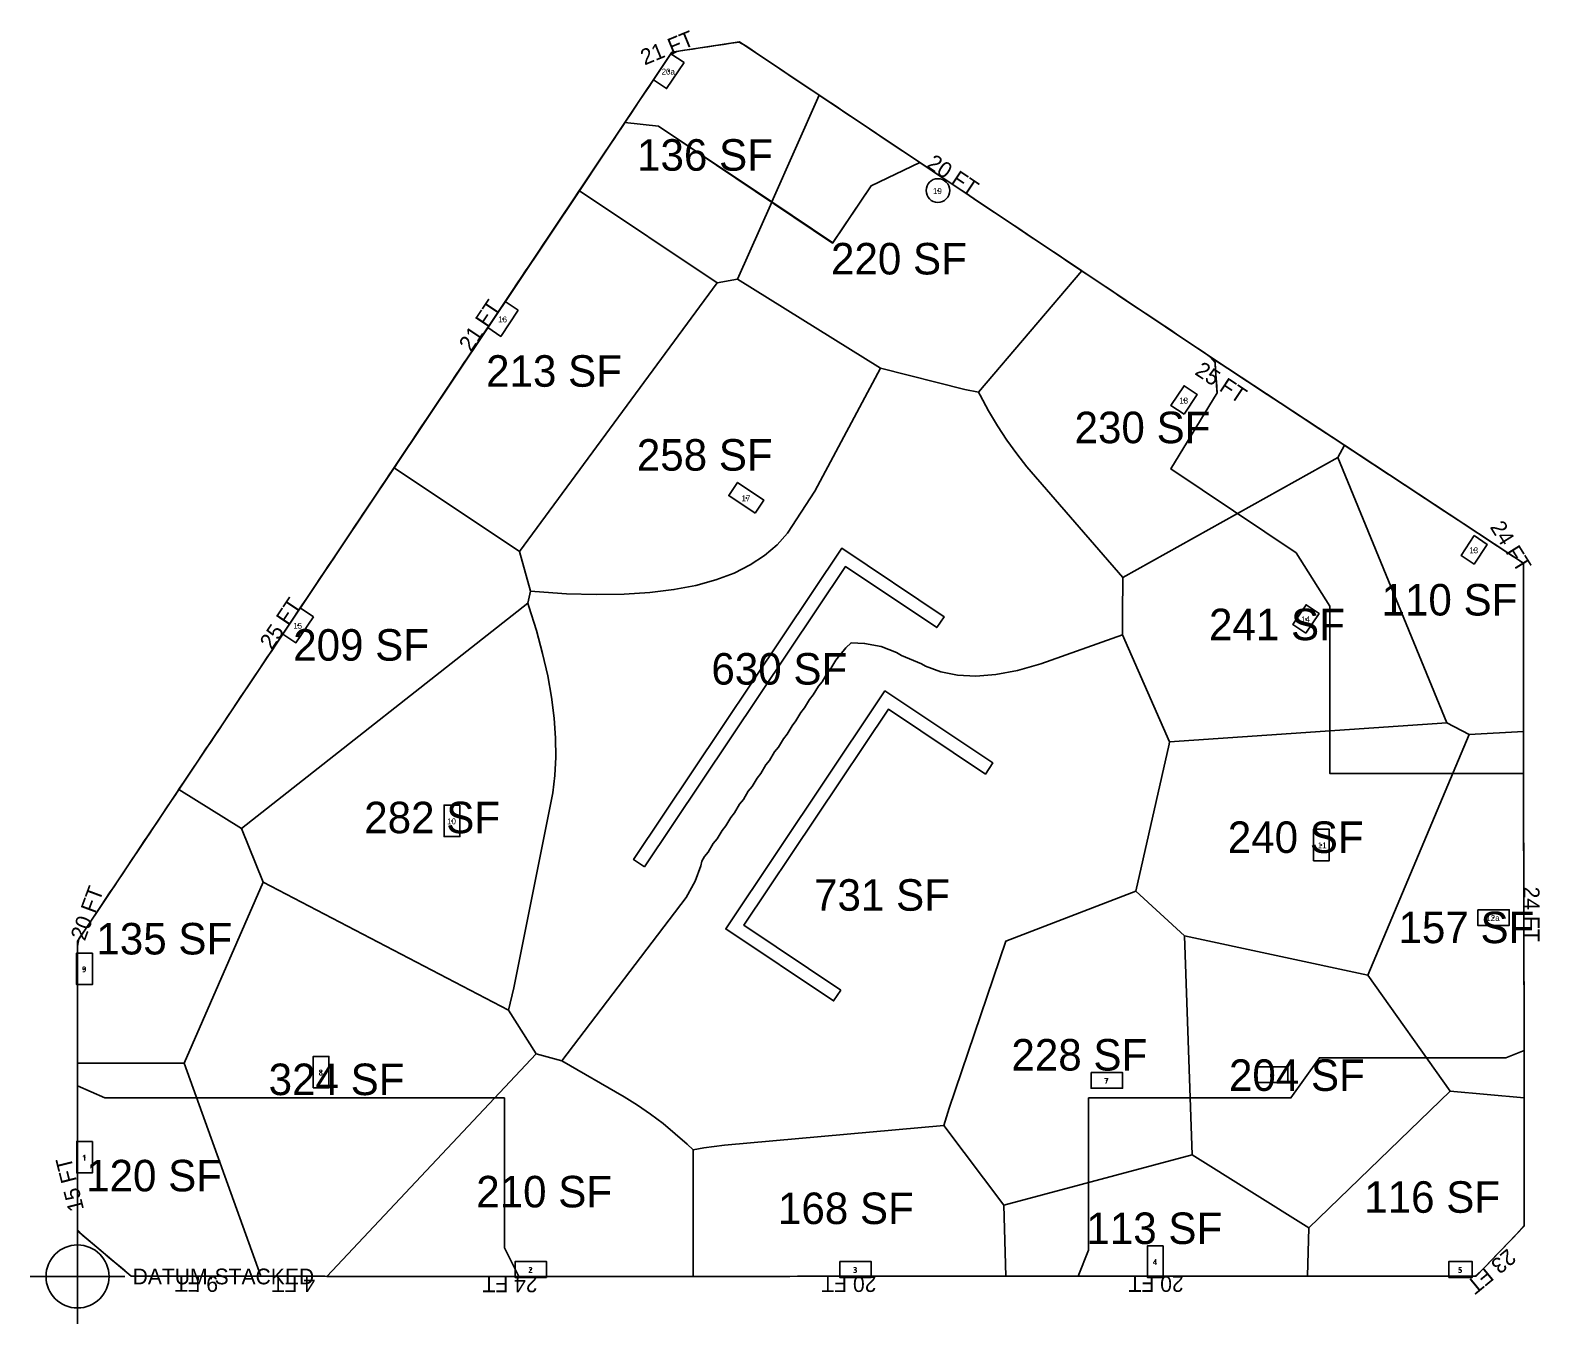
# Model space of a CAD drawing. Header units: metres. Extents: x 12833 to 16306, y 7445 to 23389.
# Drawn here: x 15137 to 16287, y 16451 to 17436 of the extents above; entities that cross this region are included whole.
import ezdxf
from ezdxf.enums import TextEntityAlignment as Align

# ---------------------------------------------------------------- set-up
doc = ezdxf.new("R2010")
doc.units = ezdxf.units.M
for name, color, linetype in [('BOUNDARY', 5, 'Continuous'), ('COLS', 92, 'Continuous'), ('FLOOR_4_AREA_LABELS', 3, 'Continuous'), ('FLOOR_4_BOUNDARY', 5, 'Continuous'), ('FLOOR_4_COLUMNS', 7, 'Continuous'), ('FLOOR_4_DATUM', 4, 'Continuous'), ('FLOOR_4_FASCADE_COLUMNS', 30, 'Continuous'), ('FLOOR_4_LARGE_TRIBUTARY', 6, 'Continuous'), ('FLOOR_4_TRIBUTARY_COL_0', 2, 'Continuous'), ('FLOOR_4_TRIBUTARY_COL_1', 2, 'Continuous'), ('FLOOR_4_TRIBUTARY_COL_10', 2, 'Continuous'), ('FLOOR_4_TRIBUTARY_COL_11', 2, 'Continuous'), ('FLOOR_4_TRIBUTARY_COL_12', 2, 'Continuous'), ('FLOOR_4_TRIBUTARY_COL_13', 2, 'Continuous'), ('FLOOR_4_TRIBUTARY_COL_14', 2, 'Continuous'), ('FLOOR_4_TRIBUTARY_COL_15', 2, 'Continuous'), ('FLOOR_4_TRIBUTARY_COL_16', 2, 'Continuous'), ('FLOOR_4_TRIBUTARY_COL_17', 2, 'Continuous'), ('FLOOR_4_TRIBUTARY_COL_18', 2, 'Continuous'), ('FLOOR_4_TRIBUTARY_COL_19', 2, 'Continuous'), ('FLOOR_4_TRIBUTARY_COL_2', 2, 'Continuous'), ('FLOOR_4_TRIBUTARY_COL_3', 2, 'Continuous'), ('FLOOR_4_TRIBUTARY_COL_4', 2, 'Continuous'), ('FLOOR_4_TRIBUTARY_COL_5', 2, 'Continuous'), ('FLOOR_4_TRIBUTARY_COL_6', 2, 'Continuous'), ('FLOOR_4_TRIBUTARY_COL_7', 2, 'Continuous'), ('FLOOR_4_TRIBUTARY_COL_8', 2, 'Continuous'), ('FLOOR_4_TRIBUTARY_COL_9', 2, 'Continuous'), ('FLOOR_4_WALL_TRIBUTARY_14', 1, 'Continuous'), ('FLOOR_4_WALL_TRIBUTARY_15', 1, 'Continuous'), ('WALL', 4, 'Continuous')]:
    doc.layers.add(name, color=color, linetype=linetype)
doc.layers.add('COLUMN NUMBER', color=6, linetype='Continuous', lineweight=9)

msp = doc.modelspace()

# ---------------------------------------------------------------- linework, layer by layer
at = {"layer": 'BOUNDARY'}
for points in [[(15590.2, 17365.6), (15626.1, 17419.2), (15677.7, 17427.1), (15814.8, 17335.3), (15777.8, 17317.5), (15748.7, 17274.2), (15616, 17362.9)], [(15509.5, 16487), (15498.5, 16508.8), (15498.5, 16623), (15194.3, 16623), (15194.3, 16623), (15173.4, 16632.1), (15173.4, 16742.4), (15590.2, 17365.6), (15616, 17362.9), (15748.4, 17273.9), (15777.8, 17317.5), (15814.8, 17335.3), (16039.6, 17185), (16041.3, 17159.9), (16006.1, 17101.9), (16101.6, 17037.9), (16127.2, 16997.4), (16127.2, 16870), (16261.3, 16870), (16274.7, 16870), (16275.2, 16659), (16261.3, 16653.5), (16119.3, 16653.5), (16097.5, 16623), (15943.5, 16623), (15943.5, 16507.1), (15935.5, 16487.3)], [(16039.6, 17185), (16041.3, 17159.9), (16006.1, 17101.9), (16101.6, 17037.9), (16127.2, 16997.4), (16127.1, 16870), (16274.7, 16870), (16274.7, 17030.1)], [(16275.1, 16525.3), (16275.2, 16659), (16261.3, 16653.5), (16119.3, 16653.5), (16097.5, 16623), (15943.5, 16623), (15943.5, 16507.1), (15935.5, 16487.3), (16238.7, 16487.3)], [(15173.4, 16632.1), (15194.3, 16623), (15498.5, 16623), (15498.5, 16508.8), (15509.5, 16487), (15214.2, 16487.3), (15173.4, 16521.8)]]:
    msp.add_lwpolyline(points, close=True, dxfattribs=at)
at = {"layer": 'COLS'}
for points in [[(15635.4, 17411.5), (15625.4, 17418.1), (15612, 17398.2), (15622, 17391.5)], [(15509.1, 17222.8), (15499.2, 17229.5), (15485.8, 17209.5), (15495.8, 17202.8)], [(16016.2, 17143.5), (16026.2, 17158.5), (16016.2, 17165.2), (16006.2, 17150.2)], [(15689.4, 17068.2), (15696.1, 17078.2), (15676.1, 17091.6), (15669.4, 17081.6)], [(16237.1, 17051.1), (16227.1, 17036.1), (16237, 17029.5), (16247, 17044.4)], [(15353.1, 16989.4), (15343.1, 16996.1), (15329.7, 16976.2), (15339.7, 16969.5)], [(16109, 16976.9), (16119, 16991.8), (16109.1, 16998.5), (16099, 16983.5)], [(15464.6, 16845.9), (15452.6, 16845.9), (15452.6, 16821.9), (15464.6, 16821.9)], [(16114.8, 16803.6), (16126.8, 16803.6), (16126.8, 16827.6), (16114.8, 16827.6)], [(16239.8, 16766.3), (16239.8, 16754.3), (16263.8, 16754.3), (16263.8, 16766.3)], [(15184.7, 16733.2), (15172.7, 16733.2), (15172.7, 16709.2), (15184.7, 16709.2)], [(15352.9, 16630.6), (15364.9, 16630.6), (15364.9, 16654.6), (15352.9, 16654.6)], [(15945.3, 16642.3), (15945.3, 16630.3), (15969.3, 16630.3), (15969.3, 16642.3)], [(16071.3, 16646.6), (16071.3, 16634.6), (16095.3, 16634.6), (16095.3, 16646.6)], [(15184.8, 16589.8), (15172.8, 16589.8), (15172.8, 16565.8), (15184.8, 16565.8)], [(16000.2, 16510.3), (15988.2, 16510.3), (15988.2, 16486.3), (16000.2, 16486.3)], [(15530.6, 16486.3), (15530.6, 16498.3), (15506.6, 16498.3), (15506.6, 16486.3)], [(15753.9, 16498.3), (15753.9, 16486.3), (15777.9, 16486.3), (15777.9, 16498.3)], [(16217.7, 16486.3), (16235.7, 16486.3), (16235.7, 16498.3), (16217.7, 16498.3)]]:
    msp.add_lwpolyline(points, close=True, dxfattribs=at)
msp.add_circle((15828.7, 17313.9), 9, dxfattribs=at)
at = {"layer": 'FLOOR_4_BOUNDARY'}
for points in [[(15214.2, 16487.3), (15173.4, 16521.8), (15173.4, 16632.1), (15173.4, 16742.4), (15590.2, 17365.6), (15626.1, 17419.2), (15677.7, 17427.1), (15814.8, 17335.3), (16039.6, 17185), (16041.3, 17159.9), (16039.6, 17185), (16274.7, 17030.1), (16274.7, 16870), (16275.2, 16659), (16275.1, 16525.3), (16238.7, 16487.3), (15935.5, 16487.3), (15509.5, 16487), (15214.2, 16487.3)], [(15748.7, 17274.2), (15616, 17362.9), (15748.4, 17273.9), (15748.7, 17274.2)]]:
    msp.add_lwpolyline(points, close=True, dxfattribs=at)
at = {"layer": 'FLOOR_4_COLUMNS'}
for p in [(15623.7, 17404.8), (15828.7, 17313.9), (15497.5, 17216.2), (16016.2, 17154.3), (15682.8, 17079.9), (16237.1, 17040.3), (15341.4, 16982.8), (16109, 16987.7), (15458.6, 16833.9), (16120.8, 16815.6), (16251.8, 16760.3), (15178.7, 16721.2), (15358.9, 16642.6), (16083.3, 16640.6), (15957.3, 16636.3), (15178.8, 16577.8), (15518.6, 16492.3), (15765.9, 16492.3), (15994.2, 16498.3), (16226.7, 16492.3)]:
    msp.add_point(p, dxfattribs=at)
at = {"layer": 'FLOOR_4_DATUM'}
for p, q in [((15173.4, 16451), (15173.4, 16523)), ((15137.4, 16487), (15209.4, 16487))]:
    msp.add_line(p, q, dxfattribs=at)
msp.add_circle((15173.4, 16487), 24, dxfattribs=at)
at = {"layer": 'FLOOR_4_FASCADE_COLUMNS'}
for points in [[(15554.8, 17312.6), (15558.1, 17317.6), (15561.5, 17322.6), (15564.8, 17327.6), (15568.1, 17332.5), (15571.5, 17337.5), (15574.8, 17342.5), (15578.1, 17347.5), (15581.5, 17352.5), (15584.8, 17357.5), (15588.1, 17362.5), (15591.5, 17367.5), (15594.8, 17372.4), (15598.1, 17377.4), (15601.5, 17382.4), (15604.8, 17387.4), (15608.2, 17392.4), (15611.5, 17397.4), (15614.8, 17402.4), (15618.2, 17407.4), (15621.5, 17412.3), (15624.8, 17417.3), (15629.8, 17419.8), (15635.7, 17420.7), (15641.7, 17421.6), (15647.6, 17422.5), (15653.5, 17423.4), (15659.5, 17424.3), (15665.4, 17425.2), (15671.3, 17426.1), (15677.2, 17427), (15682.3, 17424), (15687.3, 17420.7), (15692.3, 17417.3), (15697.3, 17414), (15702.2, 17410.6), (15707.2, 17407.3), (15712.2, 17404), (15717.2, 17400.6), (15722.2, 17397.3), (15727.2, 17394), (15732.2, 17390.6), (15737.2, 17387.3)], [(15737.2, 17387.3), (15742.1, 17384), (15747.1, 17380.6), (15752.1, 17377.3), (15757.1, 17373.9), (15762.1, 17370.6), (15767.1, 17367.3), (15772.1, 17363.9), (15777.1, 17360.6), (15782, 17357.3), (15787, 17353.9), (15792, 17350.6), (15797, 17347.3), (15802, 17343.9), (15807, 17340.6), (15812, 17337.3), (15817, 17333.9), (15821.9, 17330.6), (15826.9, 17327.2), (15831.9, 17323.9), (15836.9, 17320.6), (15841.9, 17317.2), (15846.9, 17313.9), (15851.9, 17310.6), (15856.9, 17307.2), (15861.8, 17303.9), (15866.8, 17300.6), (15871.8, 17297.2), (15876.8, 17293.9), (15881.8, 17290.6), (15886.8, 17287.2), (15891.8, 17283.9), (15896.7, 17280.5), (15901.7, 17277.2), (15906.7, 17273.9), (15911.7, 17270.5), (15916.7, 17267.2), (15921.7, 17263.9), (15926.7, 17260.5), (15931.7, 17257.2), (15936.6, 17253.9)], [(15414.7, 17103.1), (15418, 17108.1), (15421.3, 17113.1), (15424.7, 17118.1), (15428, 17123.1), (15431.4, 17128.1), (15434.7, 17133.1), (15438, 17138), (15441.4, 17143), (15444.7, 17148), (15448, 17153), (15451.4, 17158), (15454.7, 17163), (15458, 17168), (15461.4, 17173), (15464.7, 17177.9), (15468, 17182.9), (15471.4, 17187.9), (15474.7, 17192.9), (15478.1, 17197.9), (15481.4, 17202.9), (15484.7, 17207.9), (15488.1, 17212.9), (15491.4, 17217.8), (15494.7, 17222.8), (15498.1, 17227.8), (15501.4, 17232.8), (15504.7, 17237.8), (15508.1, 17242.8), (15511.4, 17247.8), (15514.7, 17252.8), (15518.1, 17257.7), (15521.4, 17262.7), (15524.8, 17267.7), (15528.1, 17272.7), (15531.4, 17277.7), (15534.8, 17282.7), (15538.1, 17287.7), (15541.4, 17292.6), (15544.8, 17297.6), (15548.1, 17302.6), (15551.4, 17307.6), (15554.8, 17312.6)], [(15936.6, 17253.9), (15941.6, 17250.5), (15946.6, 17247.2), (15951.6, 17243.9), (15956.6, 17240.5), (15961.6, 17237.2), (15966.6, 17233.8), (15971.6, 17230.5), (15976.5, 17227.2), (15981.5, 17223.8), (15986.5, 17220.5), (15991.5, 17217.2), (15996.5, 17213.8), (16001.5, 17210.5), (16006.5, 17207.2), (16011.5, 17203.8), (16016.4, 17200.5), (16021.4, 17197.1), (16026.4, 17193.8), (16031.4, 17190.5), (16036.4, 17187.1), (16039.8, 17182.9), (16040.2, 17176.9), (16040.6, 17170.9), (16041, 17164.9), (16041.2, 17160.8), (16040.8, 17166.8), (16040.4, 17172.8), (16040.1, 17178.8), (16039.7, 17184.7), (16044.5, 17181.8), (16049.5, 17178.5), (16054.5, 17175.2), (16059.5, 17171.9), (16064.5, 17168.6), (16069.5, 17165.3), (16074.5, 17162), (16079.5, 17158.7), (16084.6, 17155.4), (16089.6, 17152.1), (16094.6, 17148.8), (16099.6, 17145.5), (16104.6, 17142.2), (16109.6, 17138.9), (16114.6, 17135.6), (16119.6, 17132.3), (16124.6, 17129), (16129.7, 17125.7), (16134.7, 17122.4), (16139.7, 17119.1)], [(16139.7, 17119.1), (16144.7, 17115.8), (16149.7, 17112.5), (16154.7, 17109.2), (16159.7, 17105.9), (16164.7, 17102.6), (16169.7, 17099.3), (16174.8, 17096), (16179.8, 17092.7), (16184.8, 17089.4), (16189.8, 17086.1), (16194.8, 17082.8), (16199.8, 17079.5), (16204.8, 17076.2), (16209.8, 17072.9), (16214.8, 17069.6), (16219.8, 17066.3), (16224.9, 17063), (16229.9, 17059.7), (16234.9, 17056.4), (16239.9, 17053.1), (16244.9, 17049.8), (16249.9, 17046.5), (16254.9, 17043.2), (16259.9, 17039.9), (16264.9, 17036.6), (16270, 17033.3), (16274.7, 17029.9), (16274.7, 17023.9), (16274.7, 17017.9), (16274.7, 17011.9), (16274.7, 17005.9), (16274.7, 16999.9), (16274.7, 16993.9), (16274.7, 16987.9), (16274.7, 16981.9), (16274.7, 16975.9), (16274.7, 16969.9), (16274.7, 16963.9), (16274.7, 16957.9), (16274.7, 16951.9), (16274.7, 16945.9), (16274.7, 16939.9), (16274.7, 16933.9), (16274.7, 16927.9), (16274.7, 16921.9), (16274.7, 16915.9), (16274.7, 16909.9), (16274.7, 16903.9)], [(15251.2, 16858.8), (15254.6, 16863.8), (15257.9, 16868.7), (15261.2, 16873.7), (15264.6, 16878.7), (15267.9, 16883.7), (15271.2, 16888.7), (15274.6, 16893.7), (15277.9, 16898.7), (15281.2, 16903.6), (15284.6, 16908.6), (15287.9, 16913.6), (15291.2, 16918.6), (15294.6, 16923.6), (15297.9, 16928.6), (15301.3, 16933.6), (15304.6, 16938.6), (15307.9, 16943.5), (15311.3, 16948.5), (15314.6, 16953.5), (15317.9, 16958.5), (15321.3, 16963.5), (15324.6, 16968.5), (15327.9, 16973.5), (15331.3, 16978.5), (15334.6, 16983.4), (15337.9, 16988.4), (15341.3, 16993.4), (15344.6, 16998.4), (15348, 17003.4), (15351.3, 17008.4), (15354.6, 17013.4), (15358, 17018.4), (15361.3, 17023.3), (15364.6, 17028.3), (15368, 17033.3), (15371.3, 17038.3), (15374.6, 17043.3), (15378, 17048.3), (15381.3, 17053.3), (15384.7, 17058.3), (15388, 17063.2), (15391.3, 17068.2), (15394.7, 17073.2), (15398, 17078.2), (15401.3, 17083.2), (15404.7, 17088.2), (15408, 17093.2), (15411.3, 17098.1), (15414.7, 17103.1)], [(16274.7, 16903.9), (16274.7, 16897.9), (16274.7, 16891.9), (16274.7, 16885.9), (16274.7, 16879.9), (16274.7, 16873.9), (16274.7, 16867.9), (16274.8, 16861.9), (16274.8, 16855.9), (16274.8, 16849.9), (16274.8, 16843.9), (16274.8, 16837.9), (16274.8, 16831.9), (16274.8, 16825.9), (16274.8, 16819.9), (16274.8, 16813.9), (16274.9, 16807.9), (16274.9, 16801.9), (16274.9, 16795.9), (16274.9, 16789.9), (16274.9, 16783.9), (16274.9, 16777.9), (16274.9, 16771.9), (16274.9, 16765.9), (16275, 16759.9), (16275, 16753.9), (16275, 16747.9), (16275, 16741.9), (16275, 16735.9), (16275, 16729.9), (16275, 16723.9), (16275, 16717.9), (16275, 16711.9), (16275.1, 16705.9), (16275.1, 16699.9), (16275.1, 16693.9), (16275.1, 16687.9), (16275.1, 16681.9), (16275.1, 16675.9), (16275.1, 16669.9), (16275.1, 16663.9), (16275.2, 16657.9), (16275.1, 16651.9), (16275.1, 16645.9), (16275.1, 16639.9), (16275.1, 16633.9), (16275.1, 16627.9), (16275.1, 16621.9)], [(15173.4, 16648.4), (15173.4, 16654.4), (15173.4, 16660.4), (15173.4, 16666.4), (15173.4, 16672.4), (15173.4, 16678.4), (15173.4, 16684.4), (15173.4, 16690.4), (15173.4, 16696.4), (15173.4, 16702.4), (15173.4, 16708.4), (15173.4, 16714.4), (15173.4, 16720.4), (15173.4, 16726.4), (15173.4, 16732.4), (15173.4, 16738.4), (15174.5, 16744.1), (15177.8, 16749), (15181.2, 16754), (15184.5, 16759), (15187.8, 16764), (15191.2, 16769), (15194.5, 16774), (15197.8, 16779), (15201.2, 16784), (15204.5, 16788.9), (15207.9, 16793.9), (15211.2, 16798.9), (15214.5, 16803.9), (15217.9, 16808.9), (15221.2, 16813.9), (15224.5, 16818.9), (15227.9, 16823.9), (15231.2, 16828.8), (15234.5, 16833.8), (15237.9, 16838.8), (15241.2, 16843.8), (15244.5, 16848.8), (15247.9, 16853.8), (15251.2, 16858.8)], [(15214.2, 16487.3), (15209.6, 16491.2), (15205, 16495.1), (15200.4, 16499), (15195.8, 16502.8), (15191.2, 16506.7), (15186.7, 16510.6), (15182.1, 16514.4), (15177.5, 16518.3), (15173.4, 16522.4), (15173.4, 16528.4), (15173.4, 16534.4), (15173.4, 16540.4), (15173.4, 16546.4), (15173.4, 16552.4), (15173.4, 16558.4), (15173.4, 16564.4), (15173.4, 16570.4), (15173.4, 16576.4), (15173.4, 16582.4), (15173.4, 16588.4), (15173.4, 16594.4), (15173.4, 16600.4), (15173.4, 16606.4), (15173.4, 16612.4), (15173.4, 16618.4), (15173.4, 16624.4), (15173.4, 16630.4), (15173.4, 16636.4), (15173.4, 16642.4), (15173.4, 16648.4)], [(16275.1, 16621.9), (16275.1, 16615.9), (16275.1, 16609.9), (16275.1, 16603.9), (16275.1, 16597.9), (16275.1, 16591.9), (16275.1, 16585.9), (16275.1, 16579.9), (16275.1, 16573.9), (16275.1, 16567.9), (16275.1, 16561.9), (16275.1, 16555.9), (16275.1, 16549.9), (16275.1, 16543.9), (16275.1, 16537.9), (16275.1, 16531.9), (16275.1, 16525.9), (16271.3, 16521.4), (16267.2, 16517), (16263, 16512.7), (16258.9, 16508.4), (16254.7, 16504), (16250.6, 16499.7), (16246.4, 16495.4), (16242.3, 16491), (16237.8, 16487.3), (16231.8, 16487.3), (16225.8, 16487.3), (16219.8, 16487.3), (16213.8, 16487.3), (16207.8, 16487.3), (16201.8, 16487.3), (16195.8, 16487.3), (16189.8, 16487.3), (16183.8, 16487.3), (16177.8, 16487.3), (16171.8, 16487.3), (16165.8, 16487.3), (16159.8, 16487.3), (16153.8, 16487.3), (16147.8, 16487.3), (16141.8, 16487.3), (16135.8, 16487.3), (16129.8, 16487.3), (16123.8, 16487.3), (16117.8, 16487.3), (16111.8, 16487.3)], [(15313.8, 16487.2), (15307.8, 16487.2), (15301.8, 16487.2), (15295.8, 16487.2), (15289.8, 16487.2), (15283.8, 16487.3), (15277.8, 16487.3), (15271.8, 16487.3), (15265.9, 16487.3), (15259.9, 16487.3), (15253.9, 16487.3), (15247.9, 16487.3), (15241.9, 16487.3), (15235.9, 16487.3), (15229.9, 16487.3), (15223.9, 16487.3), (15217.9, 16487.3), (15214.2, 16487.3)], [(15361.8, 16487.2), (15355.8, 16487.2), (15349.8, 16487.2), (15343.8, 16487.2), (15337.8, 16487.2), (15331.8, 16487.2), (15325.8, 16487.2), (15319.8, 16487.2), (15313.8, 16487.2)], [(15643.8, 16487.1), (15637.8, 16487.1), (15631.8, 16487.1), (15625.8, 16487.1), (15619.8, 16487.1), (15613.8, 16487.1), (15607.8, 16487), (15601.8, 16487), (15595.8, 16487), (15589.8, 16487), (15583.8, 16487), (15577.8, 16487), (15571.8, 16487), (15565.8, 16487), (15559.8, 16487), (15553.8, 16487), (15547.8, 16487), (15541.8, 16487), (15535.8, 16487), (15529.8, 16487), (15523.8, 16487), (15517.8, 16487), (15511.8, 16487), (15505.8, 16487), (15499.8, 16487), (15493.8, 16487), (15487.8, 16487), (15481.8, 16487), (15475.8, 16487), (15469.8, 16487), (15463.8, 16487), (15457.8, 16487), (15451.8, 16487), (15445.8, 16487), (15439.8, 16487), (15433.8, 16487.1), (15427.8, 16487.1), (15421.8, 16487.1), (15415.8, 16487.1), (15409.8, 16487.1), (15403.8, 16487.1), (15397.8, 16487.1), (15391.8, 16487.1), (15385.8, 16487.1), (15379.8, 16487.1), (15373.8, 16487.1), (15367.8, 16487.1), (15361.8, 16487.2)], [(15877.8, 16487.3), (15871.8, 16487.3), (15865.8, 16487.3), (15859.8, 16487.3), (15853.8, 16487.3), (15847.8, 16487.3), (15841.8, 16487.3), (15835.8, 16487.3), (15829.8, 16487.2), (15823.8, 16487.2), (15817.8, 16487.2), (15811.8, 16487.2), (15805.8, 16487.2), (15799.8, 16487.2), (15793.8, 16487.2), (15787.8, 16487.2), (15781.8, 16487.2), (15775.8, 16487.2), (15769.8, 16487.2), (15763.8, 16487.2), (15757.8, 16487.2), (15751.8, 16487.2), (15745.8, 16487.2), (15739.8, 16487.2), (15733.8, 16487.2), (15727.8, 16487.2), (15721.8, 16487.2), (15715.8, 16487.1), (15709.8, 16487.1), (15703.8, 16487.1), (15697.8, 16487.1), (15691.8, 16487.1), (15685.8, 16487.1), (15679.8, 16487.1), (15673.8, 16487.1), (15667.8, 16487.1), (15661.8, 16487.1), (15655.8, 16487.1), (15649.8, 16487.1), (15643.8, 16487.1)], [(16111.8, 16487.3), (16105.8, 16487.3), (16099.8, 16487.3), (16093.8, 16487.3), (16087.8, 16487.3), (16081.8, 16487.3), (16075.8, 16487.3), (16069.8, 16487.3), (16063.8, 16487.3), (16057.8, 16487.3), (16051.8, 16487.3), (16045.8, 16487.3), (16039.8, 16487.3), (16033.8, 16487.3), (16027.8, 16487.3), (16021.8, 16487.3), (16015.8, 16487.3), (16009.8, 16487.3), (16003.8, 16487.3), (15997.8, 16487.3), (15991.8, 16487.3), (15985.8, 16487.3), (15979.8, 16487.3), (15973.8, 16487.3), (15967.8, 16487.3), (15961.8, 16487.3), (15955.8, 16487.3), (15949.8, 16487.3), (15943.8, 16487.3), (15937.8, 16487.3), (15931.8, 16487.3), (15925.8, 16487.3), (15919.8, 16487.3), (15913.8, 16487.3), (15907.8, 16487.3), (15901.8, 16487.3), (15895.8, 16487.3), (15889.8, 16487.3), (15883.8, 16487.3), (15877.8, 16487.3)]]:
    msp.add_lwpolyline(points, dxfattribs=at)
at = {"layer": 'FLOOR_4_LARGE_TRIBUTARY'}
for points in [[(15702.2, 17305.3), (15616, 17362.9), (15702.1, 17305), (15676.1, 17246.5), (15660.5, 17243.7), (15555.6, 17313.8), (15590.2, 17365.6), (15626.1, 17419.2), (15677.7, 17427.1), (15738.3, 17386.6), (15702.2, 17305.3)], [(15859.6, 17160.3), (15849.3, 17162.4), (15785, 17178.7), (15676.1, 17246.5), (15702.1, 17305), (15748.4, 17273.9), (15748.7, 17274.2), (15702.2, 17305.3), (15738.3, 17386.6), (15814.8, 17335.3), (15938.3, 17252.8), (15859.6, 17160.3)], [(15660.5, 17243.7), (15509.9, 17039), (15414.5, 17102.8), (15555.6, 17313.8), (15660.5, 17243.7)], [(15518.5, 17008.9), (15509.9, 17039), (15660.5, 17243.7), (15676.1, 17246.5), (15785, 17178.7), (15734.9, 17085.1), (15714.2, 17053.1), (15706.2, 17044.1), (15696.7, 17035.9), (15685.8, 17028.8), (15673.5, 17022.6), (15659.6, 17017.5), (15644.3, 17013.2), (15627.6, 17010), (15609.3, 17007.8), (15589.7, 17006.5), (15568.5, 17006.2), (15545.9, 17006.9), (15521.8, 17008.6), (15518.5, 17008.9)], [(15859.6, 17160.3), (15938.3, 17252.8), (16039.6, 17185), (16041.3, 17159.9), (16039.6, 17185), (16138.3, 17120), (16133.4, 17110.5), (15969.6, 17019.2), (15896.5, 17103.5), (15888.7, 17113.4), (15881.2, 17123.8), (15874, 17134.7), (15867.2, 17146.1), (15860.8, 17158), (15859.6, 17160.3)], [(15542.3, 16651.1), (15522.7, 16656.6), (15501.6, 16689.8), (15505.7, 16706.8), (15535.3, 16855.2), (15537, 16868.5), (15537.7, 16882.5), (15537.5, 16897), (15536.4, 16912.2), (15534.4, 16928), (15531.5, 16944.4), (15527.6, 16961.4), (15522.9, 16979), (15517.2, 16997.2), (15516.3, 16999.8), (15518.5, 17008.9), (15521.8, 17008.6), (15545.9, 17006.9), (15568.5, 17006.2), (15589.7, 17006.5), (15609.3, 17007.8), (15627.6, 17010), (15644.3, 17013.2), (15659.6, 17017.5), (15673.5, 17022.6), (15685.8, 17028.8), (15696.7, 17035.9), (15706.2, 17044.1), (15714.2, 17053.1), (15734.9, 17085.1), (15785, 17178.7), (15849.3, 17162.4), (15859.6, 17160.3), (15860.8, 17158), (15867.2, 17146.1), (15874, 17134.7), (15881.2, 17123.8), (15888.7, 17113.4), (15896.5, 17103.5), (15969.6, 17019.2), (15969.2, 16991), (15969.4, 16975.5), (15907, 16953.4), (15889.3, 16948.5), (15872.8, 16945.4), (15857.6, 16944.2), (15843.6, 16944.9), (15830.8, 16947.4), (15819.3, 16951.7), (15816.1, 16953.6), (15800.9, 16959.9), (15797.1, 16962.2), (15785.6, 16966.6), (15772.8, 16969.1), (15762.6, 16969.6), (15758.6, 16965.7), (15751, 16956.3), (15747.2, 16949.9), (15744.4, 16946.3), (15740.5, 16939.9), (15737.7, 16936.4), (15733.8, 16929.9), (15731, 16926.4), (15727.2, 16919.9), (15724.3, 16916.4), (15720.5, 16910), (15717.7, 16906.4), (15713.8, 16900), (15711, 16896.5), (15707.2, 16890), (15704.3, 16886.5), (15700.5, 16880), (15697.7, 16876.5), (15693.8, 16870.1), (15691, 16866.5), (15687.1, 16860.1), (15684.3, 16856.6), (15680.5, 16850.1), (15677.6, 16846.6), (15673.8, 16840.1), (15671, 16836.6), (15667.1, 16830.2), (15664.3, 16826.6), (15660.5, 16820.2), (15657.6, 16816.7), (15653.8, 16810.2), (15651, 16806.7), (15648.9, 16803.2), (15648.1, 16799.6), (15643.8, 16788), (15636.9, 16775.6), (15542.3, 16651.1)], [(16233.4, 16899.7), (16216.4, 16908.5), (16133.4, 17110.5), (16138.3, 17120), (16274.7, 17030.1), (16274.7, 16901.9), (16233.4, 16899.7)], [(15969.6, 17019.2), (16133.4, 17110.5), (16216.4, 16908.5), (16005.1, 16894.1), (15969.4, 16975.5), (15969.2, 16991), (15969.6, 17019.2)], [(15509.9, 17039), (15518.5, 17008.9), (15516.3, 16999.8), (15298.2, 16828.2), (15250.6, 16857.8), (15414.5, 17102.8), (15509.9, 17039)], [(15298.2, 16828.2), (15516.3, 16999.8), (15517.2, 16997.2), (15522.9, 16979), (15527.6, 16961.4), (15531.5, 16944.4), (15534.4, 16928), (15536.4, 16912.2), (15537.5, 16897), (15537.7, 16882.5), (15537, 16868.5), (15535.3, 16855.2), (15505.7, 16706.8), (15501.6, 16689.8), (15314.7, 16787.2), (15298.2, 16828.2)], [(15628.7, 16595.7), (15619.4, 16603.4), (15609.7, 16610.6), (15599.9, 16617.4), (15589.7, 16623.8), (15542.3, 16651.1), (15636.9, 16775.6), (15643.8, 16788), (15648.1, 16799.6), (15648.9, 16803.2), (15651, 16806.7), (15653.8, 16810.2), (15657.6, 16816.7), (15660.5, 16820.2), (15664.3, 16826.6), (15667.1, 16830.2), (15671, 16836.6), (15673.8, 16840.1), (15677.6, 16846.6), (15680.5, 16850.1), (15684.3, 16856.6), (15687.1, 16860.1), (15691, 16866.5), (15693.8, 16870.1), (15697.7, 16876.5), (15700.5, 16880), (15704.3, 16886.5), (15707.2, 16890), (15711, 16896.5), (15713.8, 16900), (15717.7, 16906.4), (15720.5, 16910), (15724.3, 16916.4), (15727.2, 16919.9), (15731, 16926.4), (15733.8, 16929.9), (15737.7, 16936.4), (15740.5, 16939.9), (15744.4, 16946.3), (15747.2, 16949.9), (15751, 16956.3), (15758.6, 16965.7), (15762.6, 16969.6), (15772.8, 16969.1), (15785.6, 16966.6), (15797.1, 16962.2), (15800.9, 16959.9), (15816.1, 16953.6), (15819.3, 16951.7), (15830.8, 16947.4), (15843.6, 16944.9), (15857.6, 16944.2), (15872.8, 16945.4), (15889.3, 16948.5), (15907, 16953.4), (15969.4, 16975.5), (16005.1, 16894.1), (16004.7, 16892.4), (15979.5, 16780.3), (15880.3, 16742.3), (15837.2, 16615.2), (15833.3, 16601.9), (15666.2, 16587), (15650.3, 16584.9), (15642.2, 16583.5), (15637.8, 16587.7), (15628.7, 16595.7)], [(16005.1, 16894.1), (16216.4, 16908.5), (16233.4, 16899.7), (16156.2, 16716.5), (16016.6, 16746.4), (15979.5, 16780.3), (16004.7, 16892.4), (16005.1, 16894.1)], [(16218.9, 16628.2), (16156.2, 16716.5), (16233.4, 16899.7), (16274.7, 16901.9), (16274.7, 16870), (16275.2, 16659), (16275.1, 16623), (16218.9, 16628.2)], [(15298.2, 16828.2), (15314.7, 16787.2), (15254.7, 16649.5), (15173.4, 16649.5), (15173.4, 16742.4), (15250.6, 16857.8), (15298.2, 16828.2)], [(15314.7, 16787.2), (15501.6, 16689.8), (15522.7, 16656.6), (15363.2, 16487.1), (15313.1, 16487.2), (15254.7, 16649.5), (15314.7, 16787.2)], [(15837.2, 16615.2), (15880.3, 16742.3), (15979.5, 16780.3), (16016.6, 16746.4), (16022.3, 16579.7), (15878.8, 16541.4), (15833.3, 16601.9), (15837.2, 16615.2)], [(16016.6, 16746.4), (16156.2, 16716.5), (16218.9, 16628.2), (16111.2, 16524), (16022.3, 16579.7), (16016.6, 16746.4)], [(15254.7, 16649.5), (15313.1, 16487.2), (15214.2, 16487.3), (15173.4, 16521.8), (15173.4, 16632.1), (15173.4, 16649.5), (15254.7, 16649.5)], [(15522.7, 16656.6), (15542.3, 16651.1), (15589.7, 16623.8), (15599.9, 16617.4), (15609.7, 16610.6), (15619.4, 16603.4), (15628.7, 16595.7), (15637.8, 16587.7), (15642.2, 16583.5), (15642.2, 16487.1), (15509.5, 16487), (15363.2, 16487.1), (15522.7, 16656.6)], [(16111.2, 16524), (16218.9, 16628.2), (16275.1, 16623), (16275.1, 16525.3), (16238.7, 16487.3), (16110.2, 16487.3), (16111.2, 16524)], [(15642.2, 16583.5), (15650.3, 16584.9), (15666.2, 16587), (15833.3, 16601.9), (15878.8, 16541.4), (15880.3, 16487.3), (15642.2, 16487.1), (15642.2, 16583.5)], [(15878.8, 16541.4), (16022.3, 16579.7), (16111.2, 16524), (16110.2, 16487.3), (15935.5, 16487.3), (15880.3, 16487.3), (15878.8, 16541.4)]]:
    msp.add_lwpolyline(points, close=True, dxfattribs=at)
at = {"layer": 'FLOOR_4_TRIBUTARY_COL_0'}
msp.add_lwpolyline([(15878.8, 16541.4), (16022.3, 16579.7), (16111.2, 16524), (16110.2, 16487.3), (15935.5, 16487.3), (15880.3, 16487.3), (15878.8, 16541.4)], close=True, dxfattribs=at)
at = {"layer": 'FLOOR_4_TRIBUTARY_COL_1'}
msp.add_lwpolyline([(15522.7, 16656.6), (15542.3, 16651.1), (15589.7, 16623.8), (15599.9, 16617.4), (15609.7, 16610.6), (15619.4, 16603.4), (15628.7, 16595.7), (15637.8, 16587.7), (15642.2, 16583.5), (15642.2, 16487.1), (15509.5, 16487), (15363.2, 16487.1), (15522.7, 16656.6)], close=True, dxfattribs=at)
at = {"layer": 'FLOOR_4_TRIBUTARY_COL_10'}
msp.add_lwpolyline([(16016.6, 16746.4), (16156.2, 16716.5), (16218.9, 16628.2), (16111.2, 16524), (16022.3, 16579.7), (16016.6, 16746.4)], close=True, dxfattribs=at)
at = {"layer": 'FLOOR_4_TRIBUTARY_COL_11'}
msp.add_lwpolyline([(16218.9, 16628.2), (16156.2, 16716.5), (16233.4, 16899.7), (16274.7, 16901.9), (16274.7, 16870), (16275.2, 16659), (16275.1, 16623), (16218.9, 16628.2)], close=True, dxfattribs=at)
at = {"layer": 'FLOOR_4_TRIBUTARY_COL_12'}
msp.add_lwpolyline([(15642.2, 16583.5), (15650.3, 16584.9), (15666.2, 16587), (15833.3, 16601.9), (15878.8, 16541.4), (15880.3, 16487.3), (15642.2, 16487.1), (15642.2, 16583.5)], close=True, dxfattribs=at)
at = {"layer": 'FLOOR_4_TRIBUTARY_COL_13'}
msp.add_lwpolyline([(15837.2, 16615.2), (15880.3, 16742.3), (15979.5, 16780.3), (16016.6, 16746.4), (16022.3, 16579.7), (15878.8, 16541.4), (15833.3, 16601.9), (15837.2, 16615.2)], close=True, dxfattribs=at)
at = {"layer": 'FLOOR_4_TRIBUTARY_COL_14'}
msp.add_lwpolyline([(15314.7, 16787.2), (15501.6, 16689.8), (15522.7, 16656.6), (15363.2, 16487.1), (15313.1, 16487.2), (15254.7, 16649.5), (15314.7, 16787.2)], close=True, dxfattribs=at)
at = {"layer": 'FLOOR_4_TRIBUTARY_COL_15'}
msp.add_lwpolyline([(16005.1, 16894.1), (16216.4, 16908.5), (16233.4, 16899.7), (16156.2, 16716.5), (16016.6, 16746.4), (15979.5, 16780.3), (16004.7, 16892.4), (16005.1, 16894.1)], close=True, dxfattribs=at)
at = {"layer": 'FLOOR_4_TRIBUTARY_COL_16'}
msp.add_lwpolyline([(15969.6, 17019.2), (16133.4, 17110.5), (16216.4, 16908.5), (16005.1, 16894.1), (15969.4, 16975.5), (15969.2, 16991), (15969.6, 17019.2)], close=True, dxfattribs=at)
at = {"layer": 'FLOOR_4_TRIBUTARY_COL_17'}
msp.add_lwpolyline([(15518.5, 17008.9), (15509.9, 17039), (15660.5, 17243.7), (15676.1, 17246.5), (15785, 17178.7), (15734.9, 17085.1), (15714.2, 17053.1), (15706.2, 17044.1), (15696.7, 17035.9), (15685.8, 17028.8), (15673.5, 17022.6), (15659.6, 17017.5), (15644.3, 17013.2), (15627.6, 17010), (15609.3, 17007.8), (15589.7, 17006.5), (15568.5, 17006.2), (15545.9, 17006.9), (15521.8, 17008.6), (15518.5, 17008.9)], close=True, dxfattribs=at)
at = {"layer": 'FLOOR_4_TRIBUTARY_COL_18'}
msp.add_lwpolyline([(15859.6, 17160.3), (15938.3, 17252.8), (16039.6, 17185), (16041.3, 17159.9), (16039.6, 17185), (16138.3, 17120), (16133.4, 17110.5), (15969.6, 17019.2), (15896.5, 17103.5), (15888.7, 17113.4), (15881.2, 17123.8), (15874, 17134.7), (15867.2, 17146.1), (15860.8, 17158), (15859.6, 17160.3)], close=True, dxfattribs=at)
at = {"layer": 'FLOOR_4_TRIBUTARY_COL_19'}
msp.add_lwpolyline([(15859.6, 17160.3), (15849.3, 17162.4), (15785, 17178.7), (15676.1, 17246.5), (15702.1, 17305), (15748.4, 17273.9), (15748.7, 17274.2), (15702.2, 17305.3), (15738.3, 17386.6), (15814.8, 17335.3), (15938.3, 17252.8), (15859.6, 17160.3)], close=True, dxfattribs=at)
at = {"layer": 'FLOOR_4_TRIBUTARY_COL_2'}
msp.add_lwpolyline([(15254.7, 16649.5), (15313.1, 16487.2), (15214.2, 16487.3), (15173.4, 16521.8), (15173.4, 16632.1), (15173.4, 16649.5), (15254.7, 16649.5)], close=True, dxfattribs=at)
at = {"layer": 'FLOOR_4_TRIBUTARY_COL_3'}
msp.add_lwpolyline([(16111.2, 16524), (16218.9, 16628.2), (16275.1, 16623), (16275.1, 16525.3), (16238.7, 16487.3), (16110.2, 16487.3), (16111.2, 16524)], close=True, dxfattribs=at)
at = {"layer": 'FLOOR_4_TRIBUTARY_COL_4'}
msp.add_lwpolyline([(15298.2, 16828.2), (15314.7, 16787.2), (15254.7, 16649.5), (15173.4, 16649.5), (15173.4, 16742.4), (15250.6, 16857.8), (15298.2, 16828.2)], close=True, dxfattribs=at)
at = {"layer": 'FLOOR_4_TRIBUTARY_COL_5'}
msp.add_lwpolyline([(15509.9, 17039), (15518.5, 17008.9), (15516.3, 16999.8), (15298.2, 16828.2), (15250.6, 16857.8), (15414.5, 17102.8), (15509.9, 17039)], close=True, dxfattribs=at)
at = {"layer": 'FLOOR_4_TRIBUTARY_COL_6'}
msp.add_lwpolyline([(15660.5, 17243.7), (15509.9, 17039), (15414.5, 17102.8), (15555.6, 17313.8), (15660.5, 17243.7)], close=True, dxfattribs=at)
at = {"layer": 'FLOOR_4_TRIBUTARY_COL_7'}
msp.add_lwpolyline([(15702.2, 17305.3), (15616, 17362.9), (15702.1, 17305), (15676.1, 17246.5), (15660.5, 17243.7), (15555.6, 17313.8), (15590.2, 17365.6), (15626.1, 17419.2), (15677.7, 17427.1), (15738.3, 17386.6), (15702.2, 17305.3)], close=True, dxfattribs=at)
at = {"layer": 'FLOOR_4_TRIBUTARY_COL_8'}
msp.add_lwpolyline([(15298.2, 16828.2), (15516.3, 16999.8), (15517.2, 16997.2), (15522.9, 16979), (15527.6, 16961.4), (15531.5, 16944.4), (15534.4, 16928), (15536.4, 16912.2), (15537.5, 16897), (15537.7, 16882.5), (15537, 16868.5), (15535.3, 16855.2), (15505.7, 16706.8), (15501.6, 16689.8), (15314.7, 16787.2), (15298.2, 16828.2)], close=True, dxfattribs=at)
at = {"layer": 'FLOOR_4_TRIBUTARY_COL_9'}
msp.add_lwpolyline([(16233.4, 16899.7), (16216.4, 16908.5), (16133.4, 17110.5), (16138.3, 17120), (16274.7, 17030.1), (16274.7, 16901.9), (16233.4, 16899.7)], close=True, dxfattribs=at)
at = {"layer": 'FLOOR_4_WALL_TRIBUTARY_14'}
msp.add_lwpolyline([(15628.7, 16595.7), (15619.4, 16603.4), (15609.7, 16610.6), (15599.9, 16617.4), (15589.7, 16623.8), (15542.3, 16651.1), (15636.9, 16775.6), (15643.8, 16788), (15648.1, 16799.6), (15648.9, 16803.2), (15651, 16806.7), (15653.8, 16810.2), (15657.6, 16816.7), (15660.5, 16820.2), (15664.3, 16826.6), (15667.1, 16830.2), (15671, 16836.6), (15673.8, 16840.1), (15677.6, 16846.6), (15680.5, 16850.1), (15684.3, 16856.6), (15687.1, 16860.1), (15691, 16866.5), (15693.8, 16870.1), (15697.7, 16876.5), (15700.5, 16880), (15704.3, 16886.5), (15707.2, 16890), (15711, 16896.5), (15713.8, 16900), (15717.7, 16906.4), (15720.5, 16910), (15724.3, 16916.4), (15727.2, 16919.9), (15731, 16926.4), (15733.8, 16929.9), (15737.7, 16936.4), (15740.5, 16939.9), (15744.4, 16946.3), (15747.2, 16949.9), (15751, 16956.3), (15758.6, 16965.7), (15762.6, 16969.6), (15772.8, 16969.1), (15785.6, 16966.6), (15797.1, 16962.2), (15800.9, 16959.9), (15816.1, 16953.6), (15819.3, 16951.7), (15830.8, 16947.4), (15843.6, 16944.9), (15857.6, 16944.2), (15872.8, 16945.4), (15889.3, 16948.5), (15907, 16953.4), (15969.4, 16975.5), (16005.1, 16894.1), (16004.7, 16892.4), (15979.5, 16780.3), (15880.3, 16742.3), (15837.2, 16615.2), (15833.3, 16601.9), (15666.2, 16587), (15650.3, 16584.9), (15642.2, 16583.5), (15637.8, 16587.7), (15628.7, 16595.7)], close=True, dxfattribs=at)
at = {"layer": 'FLOOR_4_WALL_TRIBUTARY_15'}
msp.add_lwpolyline([(15542.3, 16651.1), (15522.7, 16656.6), (15501.6, 16689.8), (15505.7, 16706.8), (15535.3, 16855.2), (15537, 16868.5), (15537.7, 16882.5), (15537.5, 16897), (15536.4, 16912.2), (15534.4, 16928), (15531.5, 16944.4), (15527.6, 16961.4), (15522.9, 16979), (15517.2, 16997.2), (15516.3, 16999.8), (15518.5, 17008.9), (15521.8, 17008.6), (15545.9, 17006.9), (15568.5, 17006.2), (15589.7, 17006.5), (15609.3, 17007.8), (15627.6, 17010), (15644.3, 17013.2), (15659.6, 17017.5), (15673.5, 17022.6), (15685.8, 17028.8), (15696.7, 17035.9), (15706.2, 17044.1), (15714.2, 17053.1), (15734.9, 17085.1), (15785, 17178.7), (15849.3, 17162.4), (15859.6, 17160.3), (15860.8, 17158), (15867.2, 17146.1), (15874, 17134.7), (15881.2, 17123.8), (15888.7, 17113.4), (15896.5, 17103.5), (15969.6, 17019.2), (15969.2, 16991), (15969.4, 16975.5), (15907, 16953.4), (15889.3, 16948.5), (15872.8, 16945.4), (15857.6, 16944.2), (15843.6, 16944.9), (15830.8, 16947.4), (15819.3, 16951.7), (15816.1, 16953.6), (15800.9, 16959.9), (15797.1, 16962.2), (15785.6, 16966.6), (15772.8, 16969.1), (15762.6, 16969.6), (15758.6, 16965.7), (15751, 16956.3), (15747.2, 16949.9), (15744.4, 16946.3), (15740.5, 16939.9), (15737.7, 16936.4), (15733.8, 16929.9), (15731, 16926.4), (15727.2, 16919.9), (15724.3, 16916.4), (15720.5, 16910), (15717.7, 16906.4), (15713.8, 16900), (15711, 16896.5), (15707.2, 16890), (15704.3, 16886.5), (15700.5, 16880), (15697.7, 16876.5), (15693.8, 16870.1), (15691, 16866.5), (15687.1, 16860.1), (15684.3, 16856.6), (15680.5, 16850.1), (15677.6, 16846.6), (15673.8, 16840.1), (15671, 16836.6), (15667.1, 16830.2), (15664.3, 16826.6), (15660.5, 16820.2), (15657.6, 16816.7), (15653.8, 16810.2), (15651, 16806.7), (15648.9, 16803.2), (15648.1, 16799.6), (15643.8, 16788), (15636.9, 16775.6), (15542.3, 16651.1)], close=True, dxfattribs=at)
at = {"layer": 'WALL'}
for points in [[(15605.2, 16798.8), (15596.9, 16804.4), (15755.5, 17041.5), (15833.4, 16989.4), (15827.8, 16981.1), (15758.2, 17027.6)], [(15754.8, 16705.1), (15749.2, 16696.8), (15667.1, 16751.7), (15782.8, 16924.6), (15788.3, 16932.9), (15870.4, 16878), (15864.9, 16869.6), (15791.1, 16919), (15681, 16754.4)]]:
    msp.add_lwpolyline(points, close=True, dxfattribs=at)

# ---------------------------------------------------------------- texts
at = {"layer": 'COLUMN NUMBER', "char_height": 4.5, "attachment_point": 1}
for s, insert, width in [('20a', (15618.3, 17406.7), 12.877), ('19', (15825, 17315.8), 8.787), ('16', (15493.8, 17218), 8.787), ('18', (16012.5, 17156.2), 8.787), ('17', (15679.1, 17081.8), 8.787), ('13', (16233.4, 17042.2), 8.787), ('15', (15337.7, 16984.7), 8.787), ('14', (16105.3, 16989.6), 8.787), ('10', (15454.9, 16835.8), 8.787), ('11', (16118, 16817.5), 8.787), ('12a', (16246.4, 16762.2), 12.877), ('\\fSegoe UI|b1|i0|c0|p34|;9', (15176.8, 16723.1), 4.393), ('\\fSegoe UI|b1|i0|c0|p34|;8', (15357, 16644.5), 4.393), ('\\fSegoe UI|b1|i0|c0|p34|;7', (15955.4, 16638.2), 4.393), ('\\fSegoe UI|b1|i0|c0|p34|;6', (16081.4, 16642.5), 4.393), ('\\fSegoe UI|b1|i0|c0|p34|;1', (15176.9, 16579.7), 4.393), ('\\fSegoe UI|b1|i0|c0|p34|;4', (15992.3, 16500.2), 4.393), ('\\fSegoe UI|b1|i0|c0|p34|;2', (15516.7, 16494.2), 4.393), ('\\fSegoe UI|b1|i0|c0|p34|;3', (15764, 16494.2), 4.393), ('\\fSegoe UI|b1|i0|c0|p34|;3', (15764, 16494.2), 4.393), ('\\fSegoe UI|b1|i0|c0|p34|;5', (16224.8, 16494.2), 4.393)]:
    msp.add_mtext(s, dxfattribs=dict(at, insert=insert, width=width))
at = {"layer": 'FLOOR_4_AREA_LABELS'}
for s, p in [('136 SF', (15651.3, 17341)), ('220 SF', (15799, 17262)), ('213 SF', (15536.3, 17176.5)), ('230 SF', (15984.5, 17133.5)), ('258 SF', (15651.1, 17112.6)), ('110 SF', (16218.3, 17002.3)), ('241 SF', (16086.9, 16983.5)), ('209 SF', (15389.4, 16967.9)), ('630 SF', (15707.9, 16949.7)), ('282 SF', (15443.5, 16836.5)), ('240 SF', (16101.2, 16821.5)), ('731 SF', (15786.1, 16777.5)), ('157 SF', (16231.2, 16752.8)), ('135 SF', (15239.5, 16744.2)), ('228 SF', (15936.4, 16655.8)), ('324 SF', (15370.7, 16637.1)), ('204 SF', (16102.1, 16640.3)), ('120 SF', (15231.7, 16563.8)), ('210 SF', (15528.8, 16551.6)), ('116 SF', (16205.1, 16547.5)), ('168 SF', (15758.6, 16538.9)), ('113 SF', (15993.5, 16523.7))]:
    msp.add_text(s, height=24, dxfattribs=at).set_placement(p, align=Align.MIDDLE_CENTER)
at = {"layer": 'FLOOR_4_DATUM'}
msp.add_text('DATUM·STACKED', height=12, dxfattribs=at).set_placement((15215.4, 16481))
at = {"layer": 'FLOOR_4_FASCADE_COLUMNS'}
for s, rotation, p in [('21 FT', 22.2716, (15622.4, 17422.6)), ('20 FT', -33.7777, (15840.2, 17325.6)), ('21 FT', 56.2222, (15479.7, 17211.2)), ('25 FT', -33.5771, (16044.4, 17167.8)), ('24 FT', -57.8907, (16265, 17043.1)), ('25 FT', 56.2222, (15328, 16984.3)), ('20 FT', 69.6894, (15180.6, 16763.7)), ('24 FT', -89.9204, (16280.9, 16762.9)), ('15 FT', 104.2143, (15167.5, 16557)), ('23 FT', -140.5185, (16250.3, 16490.8)), ('9 FT', 179.9246, (15264, 16481.3)), ('20 FT', -179.9871, (15994.9, 16481.3)), ('4 FT', 179.9246, (15337.8, 16481.2)), ('24 FT', 179.9854, (15502.8, 16481)), ('20 FT', -179.9477, (15760.9, 16481.2))]:
    msp.add_text(s, height=12, rotation=rotation, dxfattribs=at).set_placement(p, align=Align.MIDDLE_CENTER)

doc.saveas('drawing.dxf')
